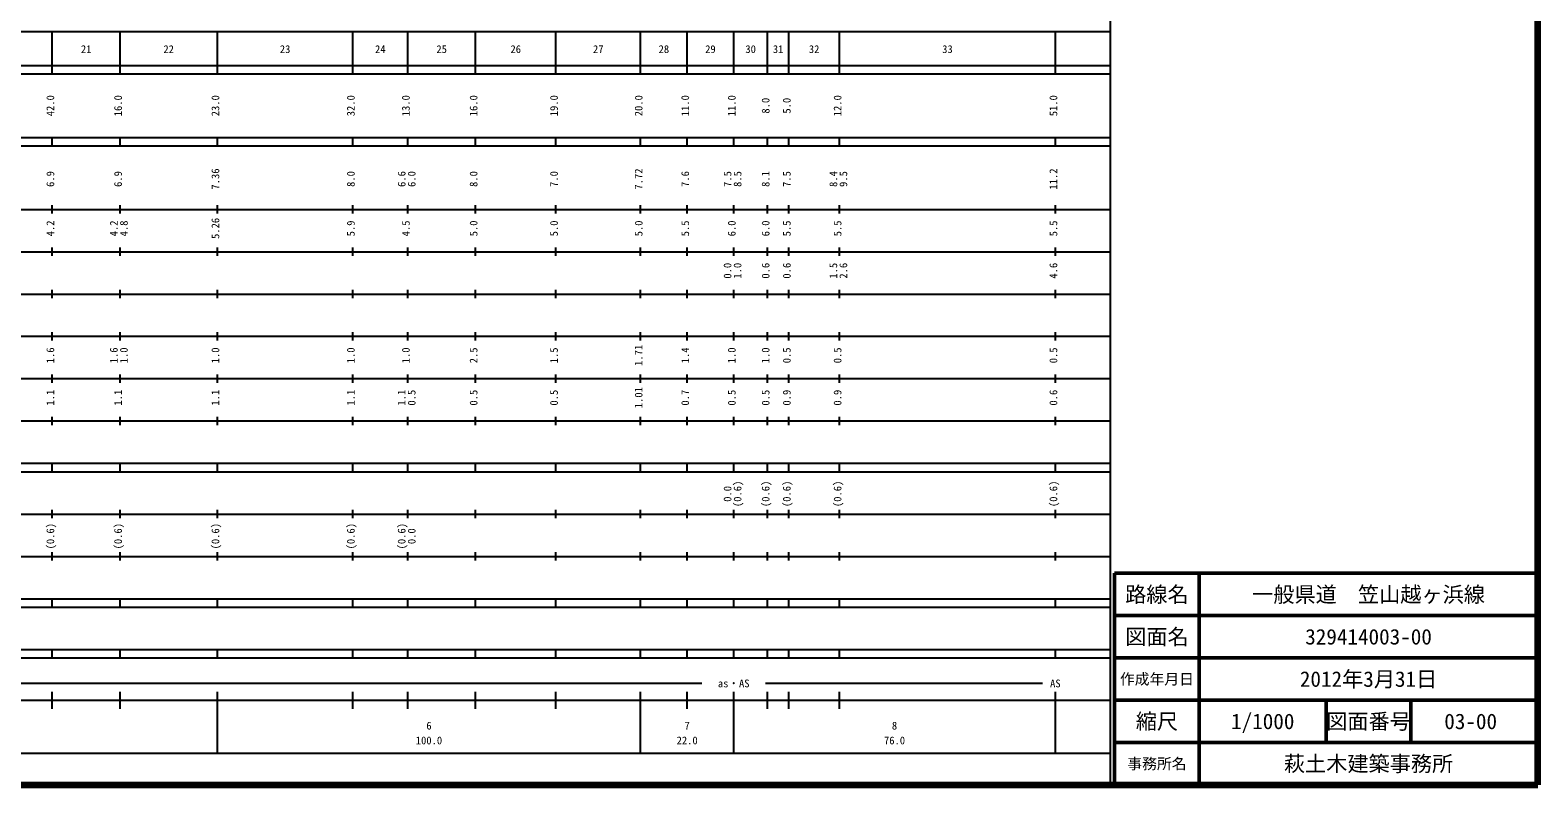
# Model space of a CAD drawing. Units: millimetres on the paper, enlarged 1000 times. Extents: x 40000 to 680000, y 20000 to 380000.
# Drawn here: x 323767 to 680000, y 20000 to 198357 of the extents above; entities that cross this region are included whole.
import ezdxf
from ezdxf.enums import TextEntityAlignment as Align

# ---------------------------------------------------------------- set-up
doc = ezdxf.new("R2010")
doc.units = ezdxf.units.MM
doc.header["$LTSCALE"] = 1000
for name, color, linetype, lineweight in [('M-TTL', 2, 'Continuous', 140), ('M-TTL-BAND', 7, 'Continuous', 25), ('M-TTL-FRAM', 2, 'Continuous', 50), ('M-TTL-LINE', 7, 'Continuous', 50)]:
    doc.layers.add(name, color=color, linetype=linetype, lineweight=lineweight)
doc.layers.add('M-TTL-TXT', color=7, linetype='Continuous')
doc.styles.add('ＭＳ ゴシック', font='')
doc.styles.get('ＭＳ ゴシック').set_extended_font_data('MS Gothic')

msp = doc.modelspace()

# ---------------------------------------------------------------- linework, layer by layer
at = {"layer": 'M-TTL'}
for p, q in [((680000, 20000), (680000, 380000)), ((40000, 20000), (680000, 20000))]:
    msp.add_line(p, q, dxfattribs=at)
at = {"layer": 'M-TTL-BAND'}
for p, q in [((579000, 20000), (579000, 370000)), ((68000, 198000), (579000, 198000)), ((329000, 188000), (329000, 198000)), ((345000, 188000), (345000, 198000)), ((368000, 188000), (368000, 198000)), ((400000, 188000), (400000, 198000)), ((413000, 188000), (413000, 198000)), ((429000, 188000), (429000, 198000)), ((448000, 188000), (448000, 198000)), ((468000, 188000), (468000, 198000)), ((479000, 188000), (479000, 198000)), ((490000, 188000), (490000, 198000)), ((498000, 188000), (498000, 198000)), ((503000, 188000), (503000, 198000)), ((515000, 188000), (515000, 198000)), ((566000, 188000), (566000, 198000)), ((40000, 190000), (579000, 190000)), ((40000, 188000), (579000, 188000)), ((40000, 173000), (579000, 173000)), ((40000, 171000), (579000, 171000)), ((329000, 171000), (329000, 173000)), ((345000, 171000), (345000, 173000)), ((368000, 171000), (368000, 173000)), ((400000, 171000), (400000, 173000)), ((413000, 171000), (413000, 173000)), ((429000, 171000), (429000, 173000)), ((448000, 171000), (448000, 173000)), ((468000, 171000), (468000, 173000)), ((479000, 171000), (479000, 173000)), ((490000, 171000), (490000, 173000)), ((498000, 171000), (498000, 173000)), ((503000, 171000), (503000, 173000)), ((515000, 171000), (515000, 173000)), ((566000, 171000), (566000, 173000)), ((329000, 155000), (329000, 157000)), ((345000, 155000), (345000, 157000)), ((368000, 155000), (368000, 157000)), ((400000, 155000), (400000, 157000)), ((413000, 155000), (413000, 157000)), ((429000, 155000), (429000, 157000)), ((448000, 155000), (448000, 157000)), ((468000, 155000), (468000, 157000)), ((479000, 155000), (479000, 157000)), ((490000, 155000), (490000, 157000)), ((498000, 155000), (498000, 157000)), ((503000, 155000), (503000, 157000)), ((515000, 155000), (515000, 157000)), ((566000, 155000), (566000, 157000)), ((40000, 156000), (579000, 156000)), ((329000, 145000), (329000, 147000)), ((345000, 145000), (345000, 147000)), ((368000, 145000), (368000, 147000)), ((400000, 145000), (400000, 147000)), ((413000, 145000), (413000, 147000)), ((429000, 145000), (429000, 147000)), ((448000, 145000), (448000, 147000)), ((468000, 145000), (468000, 147000)), ((479000, 145000), (479000, 147000)), ((490000, 145000), (490000, 147000)), ((498000, 145000), (498000, 147000)), ((503000, 145000), (503000, 147000)), ((515000, 145000), (515000, 147000)), ((566000, 145000), (566000, 147000)), ((46000, 146000), (579000, 146000)), ((52000, 136000), (579000, 136000)), ((329000, 135000), (329000, 137000)), ((345000, 135000), (345000, 137000)), ((368000, 135000), (368000, 137000)), ((400000, 135000), (400000, 137000)), ((413000, 135000), (413000, 137000)), ((429000, 135000), (429000, 137000)), ((448000, 135000), (448000, 137000)), ((468000, 135000), (468000, 137000)), ((479000, 135000), (479000, 137000)), ((490000, 135000), (490000, 137000)), ((498000, 135000), (498000, 137000)), ((503000, 135000), (503000, 137000)), ((515000, 135000), (515000, 137000)), ((566000, 135000), (566000, 137000)), ((46000, 126000), (579000, 126000)), ((329000, 125000), (329000, 127000)), ((345000, 125000), (345000, 127000)), ((368000, 125000), (368000, 127000)), ((400000, 125000), (400000, 127000)), ((413000, 125000), (413000, 127000)), ((429000, 125000), (429000, 127000)), ((448000, 125000), (448000, 127000)), ((468000, 125000), (468000, 127000)), ((479000, 125000), (479000, 127000)), ((490000, 125000), (490000, 127000)), ((498000, 125000), (498000, 127000)), ((503000, 125000), (503000, 127000)), ((515000, 125000), (515000, 127000)), ((566000, 125000), (566000, 127000)), ((52000, 116000), (579000, 116000)), ((329000, 115000), (329000, 117000)), ((345000, 115000), (345000, 117000)), ((368000, 115000), (368000, 117000)), ((400000, 115000), (400000, 117000)), ((413000, 115000), (413000, 117000)), ((429000, 115000), (429000, 117000)), ((448000, 115000), (448000, 117000)), ((468000, 115000), (468000, 117000)), ((479000, 115000), (479000, 117000)), ((490000, 115000), (490000, 117000)), ((498000, 115000), (498000, 117000)), ((503000, 115000), (503000, 117000)), ((515000, 115000), (515000, 117000)), ((566000, 115000), (566000, 117000)), ((329000, 105000), (329000, 107000)), ((345000, 105000), (345000, 107000)), ((368000, 105000), (368000, 107000)), ((400000, 105000), (400000, 107000)), ((413000, 105000), (413000, 107000)), ((429000, 105000), (429000, 107000)), ((448000, 105000), (448000, 107000)), ((468000, 105000), (468000, 107000)), ((479000, 105000), (479000, 107000)), ((490000, 105000), (490000, 107000)), ((498000, 105000), (498000, 107000)), ((503000, 105000), (503000, 107000)), ((515000, 105000), (515000, 107000)), ((566000, 105000), (566000, 107000)), ((46000, 106000), (579000, 106000)), ((40000, 96000), (579000, 96000)), ((40000, 94000), (579000, 94000)), ((329000, 94000), (329000, 96000)), ((345000, 94000), (345000, 96000)), ((368000, 94000), (368000, 96000)), ((400000, 94000), (400000, 96000)), ((413000, 94000), (413000, 96000)), ((429000, 94000), (429000, 96000)), ((448000, 94000), (448000, 96000)), ((468000, 94000), (468000, 96000)), ((479000, 94000), (479000, 96000)), ((490000, 94000), (490000, 96000)), ((498000, 94000), (498000, 96000)), ((503000, 94000), (503000, 96000)), ((515000, 94000), (515000, 96000)), ((566000, 94000), (566000, 96000)), ((49000, 84000), (579000, 84000)), ((329000, 83000), (329000, 85000)), ((345000, 83000), (345000, 85000)), ((368000, 83000), (368000, 85000)), ((400000, 83000), (400000, 85000)), ((413000, 83000), (413000, 85000)), ((429000, 83000), (429000, 85000)), ((448000, 83000), (448000, 85000)), ((468000, 83000), (468000, 85000)), ((479000, 83000), (479000, 85000)), ((490000, 83000), (490000, 85000)), ((498000, 83000), (498000, 85000)), ((503000, 83000), (503000, 85000)), ((515000, 83000), (515000, 85000)), ((566000, 83000), (566000, 85000)), ((329000, 73000), (329000, 75000)), ((345000, 73000), (345000, 75000)), ((368000, 73000), (368000, 75000)), ((400000, 73000), (400000, 75000)), ((413000, 73000), (413000, 75000)), ((429000, 73000), (429000, 75000)), ((448000, 73000), (448000, 75000)), ((468000, 73000), (468000, 75000)), ((479000, 73000), (479000, 75000)), ((490000, 73000), (490000, 75000)), ((498000, 73000), (498000, 75000)), ((503000, 73000), (503000, 75000)), ((515000, 73000), (515000, 75000)), ((566000, 73000), (566000, 75000)), ((40000, 74000), (579000, 74000)), ((40000, 64000), (579000, 64000)), ((40000, 62000), (579000, 62000)), ((329000, 62000), (329000, 64000)), ((345000, 62000), (345000, 64000)), ((368000, 62000), (368000, 64000)), ((400000, 62000), (400000, 64000)), ((413000, 62000), (413000, 64000)), ((429000, 62000), (429000, 64000)), ((448000, 62000), (448000, 64000)), ((468000, 62000), (468000, 64000)), ((479000, 62000), (479000, 64000)), ((490000, 62000), (490000, 64000)), ((498000, 62000), (498000, 64000)), ((503000, 62000), (503000, 64000)), ((515000, 62000), (515000, 64000)), ((566000, 62000), (566000, 64000)), ((40000, 52000), (579000, 52000)), ((40000, 50000), (579000, 50000)), ((329000, 50000), (329000, 52000)), ((345000, 50000), (345000, 52000)), ((368000, 50000), (368000, 52000)), ((400000, 50000), (400000, 52000)), ((413000, 50000), (413000, 52000)), ((429000, 50000), (429000, 52000)), ((448000, 50000), (448000, 52000)), ((468000, 50000), (468000, 52000)), ((479000, 50000), (479000, 52000)), ((490000, 50000), (490000, 52000)), ((498000, 50000), (498000, 52000)), ((503000, 50000), (503000, 52000)), ((515000, 50000), (515000, 52000)), ((566000, 50000), (566000, 52000)), ((207500, 44000), (482500, 44000)), ((497500, 44000), (563000, 44000)), ((40000, 40000), (579000, 40000)), ((329000, 38000), (329000, 42000)), ((345000, 38000), (345000, 42000)), ((368000, 27500), (368000, 42000)), ((400000, 38000), (400000, 42000)), ((413000, 38000), (413000, 42000)), ((429000, 38000), (429000, 42000)), ((448000, 38000), (448000, 42000)), ((468000, 27500), (468000, 42000)), ((479000, 38000), (479000, 42000)), ((490000, 27500), (490000, 42000)), ((498000, 38000), (498000, 42000)), ((503000, 38000), (503000, 42000)), ((515000, 38000), (515000, 42000)), ((566000, 27500), (566000, 42000)), ((68000, 27500), (579000, 27500))]:
    msp.add_line(p, q, dxfattribs=at)
at = {"layer": 'M-TTL-FRAM'}
for p, q in [((680000, 70000), (580000, 70000)), ((580000, 70000), (580000, 20000))]:
    msp.add_line(p, q, dxfattribs=at)
at = {"layer": 'M-TTL-LINE'}
for p, q in [((600000, 70000), (600000, 20000)), ((680000, 60000), (580000, 60000)), ((680000, 50000), (580000, 50000)), ((680000, 40000), (580000, 40000)), ((630000, 40000), (630000, 30000)), ((650000, 40000), (650000, 30000)), ((680000, 30000), (580000, 30000))]:
    msp.add_line(p, q, dxfattribs=at)

# ---------------------------------------------------------------- texts
at = {"layer": 'M-TTL-BAND', "style": 'ＭＳ ゴシック'}
for s, p in [('21', (337000, 192405)), ('22', (356500, 192405)), ('23', (384000, 192405)), ('24', (406500, 192405)), ('25', (421000, 192405)), ('26', (438500, 192405)), ('27', (458000, 192405)), ('28', (473500, 192405)), ('29', (484500, 192405)), ('30', (494000, 192405)), ('31', (500500, 192405)), ('32', (509000, 192405)), ('33', (540500, 192405)), ('as・AS', (490000, 42500)), ('AS', (566000, 42500)), ('6', (418000, 32523)), ('7', (479000, 32523)), ('8', (528000, 32523)), ('100.0', (418000, 29033)), ('22.0', (479000, 29033)), ('76.0', (528000, 29033))]:
    msp.add_text(s, height=1833, dxfattribs=at).set_placement(p, align=Align.BOTTOM_CENTER)
for s, p in [('42.0', (330000, 180500)), ('16.0', (346000, 180500)), ('23.0', (369000, 180500)), ('32.0', (401000, 180500)), ('13.0', (414000, 180500)), ('16.0', (430000, 180500)), ('19.0', (449000, 180500)), ('20.0', (469000, 180500)), ('11.0', (480000, 180500)), ('11.0', (491000, 180500)), ('8.0', (499000, 180500)), ('5.0', (504000, 180500)), ('12.0', (516000, 180500)), ('51.0', (567000, 180500)), ('6.9', (330000, 163174)), ('6.9', (346000, 163174)), ('7.36', (369000, 163174)), ('8.0', (401000, 163174)), ('6.6', (413000, 163174)), ('6.0', (415370, 163174)), ('8.0', (430000, 163174)), ('7.0', (449000, 163174)), ('7.72', (469000, 163174)), ('7.6', (480000, 163174)), ('7.5', (490000, 163174)), ('8.5', (492370, 163174)), ('8.1', (499000, 163174)), ('7.5', (504000, 163174)), ('8.4', (515000, 163174)), ('9.5', (517370, 163174)), ('11.2', (567000, 163174)), ('4.2', (330000, 151500)), ('4.2', (345000, 151500)), ('4.8', (347370, 151500)), ('5.26', (369000, 151500)), ('5.9', (401000, 151500)), ('4.5', (414000, 151500)), ('5.0', (430000, 151500)), ('5.0', (449000, 151500)), ('5.0', (469000, 151500)), ('5.5', (480000, 151500)), ('6.0', (491000, 151500)), ('6.0', (499000, 151500)), ('5.5', (504000, 151500)), ('5.5', (516000, 151500)), ('5.5', (567000, 151500)), ('0.0', (490000, 141500)), ('1.0', (492370, 141500)), ('0.6', (499000, 141500)), ('0.6', (504000, 141500)), ('1.5', (515000, 141500)), ('2.6', (517370, 141500)), ('4.6', (567000, 141500)), ('1.6', (330000, 121500)), ('1.6', (345000, 121500)), ('1.0', (347370, 121500)), ('1.0', (369000, 121500)), ('1.0', (401000, 121500)), ('1.0', (414000, 121500)), ('2.5', (430000, 121500)), ('1.5', (449000, 121500)), ('1.71', (469000, 121500)), ('1.4', (480000, 121500)), ('1.0', (491000, 121500)), ('1.0', (499000, 121500)), ('0.5', (504000, 121500)), ('0.5', (516000, 121500)), ('0.5', (567000, 121500)), ('1.1', (330000, 111500)), ('1.1', (346000, 111500)), ('1.1', (369000, 111500)), ('1.1', (401000, 111500)), ('1.1', (413000, 111500)), ('0.5', (415370, 111500)), ('0.5', (430000, 111500)), ('0.5', (449000, 111500)), ('1.01', (469000, 111500)), ('0.7', (480000, 111500)), ('0.5', (491000, 111500)), ('0.5', (499000, 111500)), ('0.9', (504000, 111500)), ('0.9', (516000, 111500)), ('0.6', (567000, 111500)), ('0.0', (490000, 88764)), ('(0.6)', (492370, 88764)), ('(0.6)', (499000, 88764)), ('(0.6)', (504000, 88764)), ('(0.6)', (516000, 88764)), ('(0.6)', (567000, 88764)), ('(0.6)', (330000, 78764)), ('(0.6)', (346000, 78764)), ('(0.6)', (369000, 78764)), ('(0.6)', (401000, 78764)), ('(0.6)', (413000, 78764)), ('0.0', (415370, 78764))]:
    msp.add_text(s, height=1833, rotation=90, dxfattribs=at).set_placement(p, align=Align.BOTTOM_CENTER)
at = {"layer": 'M-TTL-TXT', "style": 'ＭＳ ゴシック'}
for s, height, p in [('路線名', 3666, (590000, 65000)), ('路線名', 3666, (590000, 65000)), ('一般県道\u3000笠山越ヶ浜線', 3666, (640000, 65000)), ('図面名', 3666, (590000, 55000)), ('図面名', 3666, (590000, 55000)), ('329414003-00', 3666, (640000, 55000)), ('作成年月日', 2566, (590000, 45000)), ('作成年月日', 2566, (590000, 45000)), ('2012年3月31日', 3666, (640000, 45000)), ('縮尺', 3666, (590000, 35000)), ('縮尺', 3666, (590000, 35000)), ('1/1000', 3666, (615000, 35000)), ('図面番号', 3666, (640000, 35000)), ('図面番号', 3666, (640000, 35000)), ('03-00', 3666, (664125, 35000)), ('事務所名', 2566, (590000, 25000)), ('事務所名', 2566, (590000, 25000)), ('萩土木建築事務所', 3666, (640000, 25000))]:
    msp.add_text(s, height=height, dxfattribs=at).set_placement(p, align=Align.MIDDLE_CENTER)

doc.saveas('drawing.dxf')
